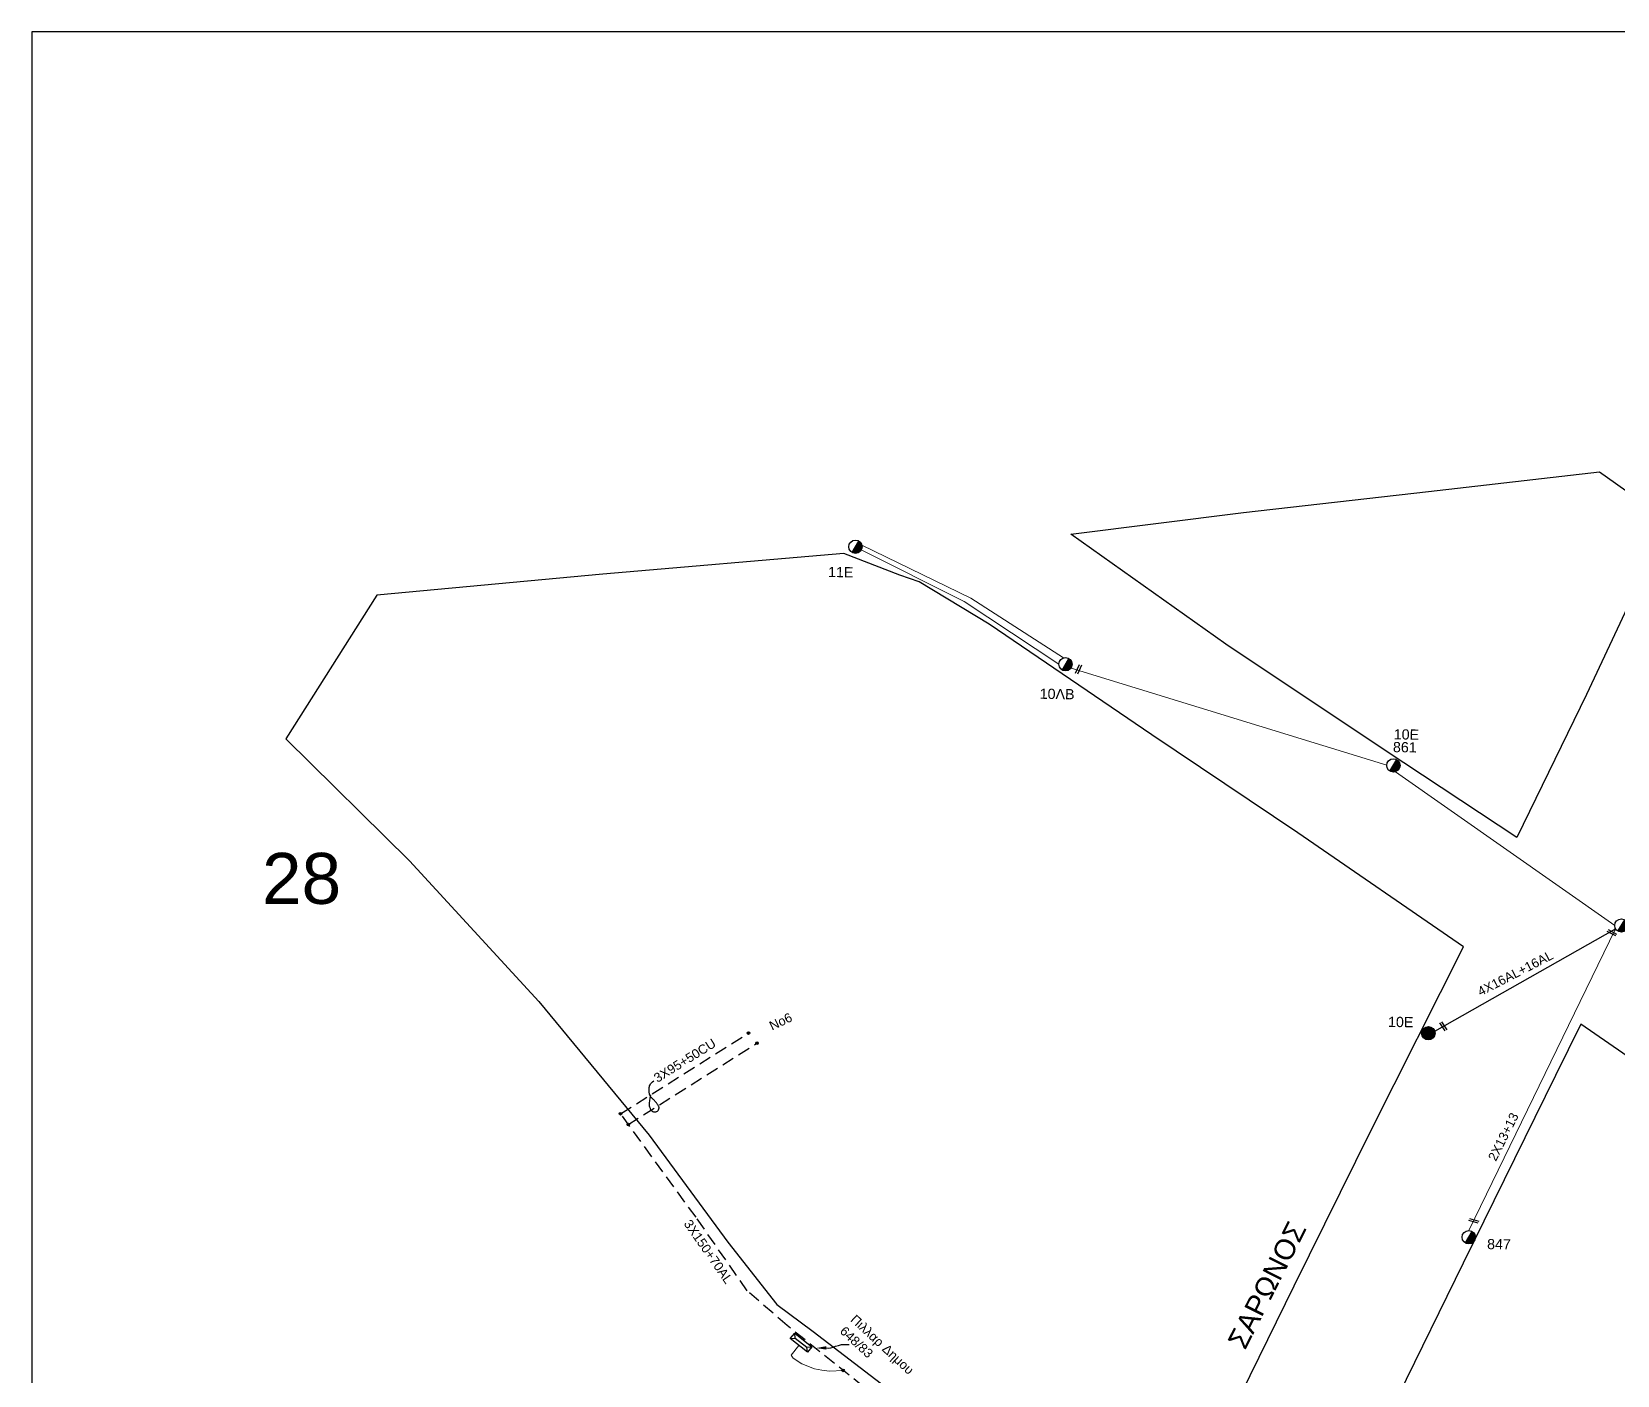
# Model space of a CAD drawing. Header units: millimetres. Extents: x 2875 to 4053, y 1200 to 1741.
# Drawn here: x 2883 to 3044.3, y 1604.5 to 1741.1 of the extents above; entities that cross this region are included whole.
import ezdxf

# ---------------------------------------------------------------- set-up
doc = ezdxf.new("R2010")
doc.units = ezdxf.units.MM
doc.linetypes.add('DASHED', pattern=[19.05, 12.7, -6.35])
doc.layers.add('Άγνωστα', color=7, linetype='Continuous', lineweight=5)
for name, color, linetype in [('Γυμνά εναέρια ΧΤ και ΦΟΠ (3Φ)   4x16+16AL', 7, 'Continuous'), ('Επιγραφές - Σχήματα', 7, 'Continuous'), ('Καλώδια ΧΤ   3x95+50CU', 7, 'DASHED'), ('Μηχανική τομή', 7, 'Continuous'), ('ΠΙΝΑΚΙΔΑ', 7, 'Continuous'), ('Στύλος Ξύλινος', 7, 'Continuous'), ('Στύλος Ξύλινος @ 1', 7, 'Continuous'), ('Στύλος ΦΜ', 7, 'Continuous'), ('Στύλος ΦΜ @ 1', 7, 'Continuous'), ('Συνδέσεις', 7, 'Continuous'), ('Υποσταθμός πόλεως', 7, 'Continuous'), ('Υπόβαθρο ΔΕΗ', 7, 'Continuous'), ('Υπόγεια καλώδια Δικτύου ΧΤ και Παρ. ΧΤ - 3X150+70 AL', 7, 'DASHED')]:
    doc.layers.add(name, color=color, linetype=linetype)
doc.styles.add('arial', font='ARIAL.TTF')
doc.styles.get("Standard").update_dxf_attribs({"font": 'ARIAL.TTF'})
doc.linetypes.add('SYN_LINE', pattern='A,0.5,-0.0001,["/\\/\\/\\/",Standard,S=0.1,R=0,X=0,Y=-0.05],-0.25', length=0.7501)

# ---------------------------------------------------------------- blocks, each defined once
blk = doc.blocks.new('ΥΠΑΡΧΩΝ ΤΣΙΜΕΝΤΕΝΙΟΣ ΣΤΥΛΟΣ')
at = {"layer": 'Στύλος ΦΜ'}
blk.add_hatch(color=256, dxfattribs=at).paths.add_polyline_path([(-1.29, -2.28, 0.574793), (2.62, 0, 0.268822), (1.3, 2.27)])
blk.add_line((-1.29, -2.28), (1.3, 2.27), dxfattribs=at)
blk.add_circle((0, 0), 2.62, dxfattribs=at)
at = {"layer": 'Στύλος ΦΜ', "flags": 4}
for tag, p in [('ΤΥΠΟΣ', (-4.91, 3.03)), ('ΑΡΙΘΜΟΣ', (-4.68, 8.05))]:
    blk.add_attdef(tag, p, '', height=4, dxfattribs=at)
blk = doc.blocks.new('ΥΠΑΡΧΩΝ ΞΥΛΙΝΟΣ ΣΤΥΛΟΣ')
at = {"layer": 'Στύλος Ξύλινος'}
h = blk.add_hatch(color=7, dxfattribs=at)
h.paths.add_polyline_path([(-2.62, 0, 0.270008), (-1.29, -2.28), (1.3, 2.27, 0.576266)])
h.paths.add_polyline_path([(-1.29, -2.28, 0.574793), (2.62, 0, 0.268822), (1.3, 2.27)])
at = {"layer": 'Στύλος Ξύλινος', "color": 7}
blk.add_line((-1.29, -2.28), (1.3, 2.27), dxfattribs=at)
blk.add_circle((0, 0), 2.62, dxfattribs=at)
at = {"layer": 'Στύλος Ξύλινος', "flags": 4}
for tag, p in [('ΑΡΙΘΜΟΣ', (-4.91, 8.6)), ('ΤΥΠΟΣ', (-4.85, 3.39))]:
    blk.add_attdef(tag, p, '', height=4, dxfattribs=at)
blk = doc.blocks.new('_ΣΥΝΔΕΣΗ')
at = {"layer": 'Συνδέσεις', "linetype": 'SYN_LINE', "ltscale": 40}
blk.add_hatch(color=256, dxfattribs=at).paths.add_polyline_path([(0.5, -0.01, 1), (-0.5, -0.01, 1)])
at = {"layer": 'Συνδέσεις'}
blk.add_circle((0, -0.01), 0.5, dxfattribs=at)
blk = doc.blocks.new('ΜΗΧΑΝΙΚΗ ΤΟΜΗ')
at = {"layer": 'Μηχανική τομή', "ltscale": 40}
for p, q in [((-1.89, 0.78), (1.89, 0.78)), ((1.89, 0), (-1.89, 0))]:
    blk.add_line(p, q, dxfattribs=at)
blk = doc.blocks.new('ΥΠΟΣΤΑΘΜΟΣ ΠΟΛΕΩΣ')
at = {"layer": 'Υποσταθμός πόλεως', "linetype": 'Continuous', "ltscale": 40}
blk.add_lwpolyline([(-8.6, 2.8), (8.6, 2.8), (8.6, -2.8), (-8.6, -2.8)], close=True, dxfattribs=at)
for points in [[(-5.8, 0), (-8.6, 2.8)], [(5.8, 0), (8.6, 2.8)], [(-8.6, -2.8), (-5.8, 0)], [(-5.8, 0), (5.8, 0)], [(8.6, -2.8), (5.8, 0)]]:
    blk.add_lwpolyline(points, dxfattribs=at)
at = {"layer": 'Υποσταθμός πόλεως', "linetype": 'SYN_LINE', "ltscale": 40, "flags": 1}
for tag, p in [('ΜΕΤΑΣΧΗΜΑΤΙΣΜΟΣ', (10.6, 2.4)), ('ΙΣΧΥΣ', (10.6, -0.4)), ('ΑΡΙΘΜΟΣ', (10.7, -3.1))]:
    blk.add_attdef(tag, p, '', height=1.8, dxfattribs=at)

msp = doc.modelspace()

# ---------------------------------------------------------------- linework, layer by layer
at = {"layer": 'Άγνωστα', "color": 6, "linetype": 'SYN_LINE', "ltscale": 10}
for points in [[(2967.399, 1688.429), (2977.843, 1683.184), (2977.843, 1683.184), (2977.843, 1683.184), (2977.843, 1683.184), (2987.485, 1676.808)], [(2967.464, 1688.893), (2978.527, 1683.504), (2978.527, 1683.504), (2978.527, 1683.504), (2978.527, 1683.504), (2987.962, 1677.445)]]:
    msp.add_lwpolyline(points, dxfattribs=at)
at = {"layer": 'Άγνωστα', "color": 6}
for points in [[(2988.724, 1676.417), (3020.821, 1666.525)], [(3021.71, 1665.869), (3044.007, 1650.244)], [(3029.181, 1619.211), (3044.095, 1649.898)]]:
    msp.add_lwpolyline(points, dxfattribs=at)
at = {"layer": 'Άγνωστα', "color": 1}
msp.add_lwpolyline([(2961.047, 1607.531), (2960.284, 1606.526), (2960.474, 1606.228), (2961.355, 1605.644), (2962.639, 1605.14), (2963.382, 1605.018), (2964.159, 1604.92), (2965.567, 1604.985)], dxfattribs=at)
at = {"layer": 'Γυμνά εναέρια ΧΤ και ΦΟΠ (3Φ)   4x16+16AL', "color": 6}
msp.add_lwpolyline([(3025.705, 1639.475), (3044.095, 1649.898)], dxfattribs=at)
at = {"layer": 'Επιγραφές - Σχήματα'}
for points in [[(2945.967, 1633.013), (2945.902, 1632.683), (2945.861, 1632.415), (2945.839, 1632.199), (2945.833, 1632.029), (2945.841, 1631.896), (2945.859, 1631.792), (2945.885, 1631.71), (2945.914, 1631.642), (2945.945, 1631.581), (2945.977, 1631.526), (2946.011, 1631.477), (2946.046, 1631.434), (2946.084, 1631.396), (2946.124, 1631.363), (2946.166, 1631.336), (2946.212, 1631.314), (2946.26, 1631.297), (2946.31, 1631.285), (2946.362, 1631.279), (2946.415, 1631.278), (2946.468, 1631.283), (2946.519, 1631.294), (2946.569, 1631.311), (2946.617, 1631.333), (2946.661, 1631.362), (2946.702, 1631.395), (2946.738, 1631.434), (2946.769, 1631.476), (2946.794, 1631.522), (2946.814, 1631.569), (2946.827, 1631.619), (2946.833, 1631.669), (2946.831, 1631.72), (2946.823, 1631.77), (2946.808, 1631.822), (2946.787, 1631.873), (2946.76, 1631.926), (2946.728, 1631.979), (2946.692, 1632.033), (2946.652, 1632.089), (2946.608, 1632.145), (2946.561, 1632.203), (2946.512, 1632.261), (2946.461, 1632.319), (2946.409, 1632.376), (2946.356, 1632.433), (2946.302, 1632.489), (2946.249, 1632.544), (2946.196, 1632.596), (2946.145, 1632.648), (2946.095, 1632.7), (2946.048, 1632.753), (2946.005, 1632.808), (2945.965, 1632.866), (2945.93, 1632.928), (2945.9, 1632.995), (2945.876, 1633.068), (2945.857, 1633.146), (2945.843, 1633.228), (2945.834, 1633.314), (2945.829, 1633.402), (2945.827, 1633.492), (2945.829, 1633.583), (2945.833, 1633.674), (2945.84, 1633.764), (2945.854, 1633.855), (2945.878, 1633.946), (2945.916, 1634.038), (2945.972, 1634.132), (2946.051, 1634.228), (2946.157, 1634.327), (2946.293, 1634.43)], [(2963.841, 1607.281), (2964.069, 1607.26), (2964.296, 1607.295), (2964.532, 1607.365), (2964.785, 1607.454), (2965.065, 1607.542), (2965.381, 1607.611), (2965.743, 1607.643), (2966.159, 1607.619)]]:
    msp.add_lwpolyline(points, dxfattribs=at)
msp.add_solid([(2963.844, 1607.108), (2962.805, 1607.264), (2963.838, 1607.454)], dxfattribs=at)
at = {"layer": 'Καλώδια ΧΤ   3x95+50CU', "color": 1, "ltscale": 0.1}
for points in [[(2942.916, 1631.089), (2955.923, 1639.293)], [(2943.649, 1629.957), (2956.787, 1638.268)]]:
    msp.add_lwpolyline(points, dxfattribs=at)
at = {"layer": 'ΠΙΝΑΚΙΔΑ'}
msp.add_lwpolyline([(2883.045, 1200.853), (3942.226, 1200.46), (3942.226, 1741.119), (2883.045, 1741.119)], close=True, dxfattribs=at)
at = {"layer": 'Υπόβαθρο ΔΕΗ'}
msp.add_lwpolyline([(2988.705, 1690.037), (3006.256, 1692.237), (3025.069, 1694.373), (3042.471, 1696.364), (3049.434, 1691.428), (3041.137, 1673.732), (3034.069, 1659.177), (3020.656, 1668.032), (3004.482, 1678.837), (2988.705, 1690.037)], dxfattribs=at)
at = {"layer": 'Υπόβαθρο ΔΕΗ', "ltscale": 0.1}
for points in [[(3006.073, 1602.675), (3011.414, 1613.59), (3019.242, 1629.414), (3028.622, 1648.051), (3011.77, 1659.643), (2996.95, 1669.611), (2980.4, 1680.859), (2973.287, 1685.171), (2971.323, 1685.87), (2965.618, 1688.058), (2941.125, 1685.956), (2918.141, 1683.82)], [(2918.141, 1683.82), (2908.898, 1669.2), (2921.468, 1656.797), (2934.623, 1642.52), (2945.84, 1628.916), (2953.813, 1618.032), (2958.824, 1611.702), (2962.495, 1608.945), (2969.898, 1603.294)], [(3093.916, 1508.988), (3112.582, 1502.091), (3125.79, 1581.814), (3097.75, 1601.107), (3062.466, 1625.096), (3040.576, 1640.19), (3037.999, 1634.972), (3028.609, 1615.9), (3021.982, 1602.403), (2993.956, 1545.925), (3024.252, 1534.73)]]:
    msp.add_lwpolyline(points, dxfattribs=at)
at = {"layer": 'Υπόγεια καλώδια Δικτύου ΧΤ και Παρ. ΧΤ - 3X150+70 AL', "color": 1, "ltscale": 0.1}
msp.add_lwpolyline([(2989.153, 1574.53), (2984.836, 1574.484), (2980.139, 1586.681), (2974.558, 1595.372), (2972.683, 1598.528), (2970.857, 1600.653), (2967.637, 1603.332), (2959.855, 1609.545), (2955.798, 1613.096), (2950.592, 1620.569), (2942.916, 1631.089)], dxfattribs=at)

# ---------------------------------------------------------------- block references
at = {"layer": 'Μηχανική τομή'}
for p, xscale, yscale, zscale, rotation in [((2989.389, 1676.328), 0.2590415103701386, 0.2590415103701386, 0.2590415103701386, 245.972913182606), ((3043.771, 1649.586), 0.2590415103701938, 0.2590415103701938, 0.2590415103701938, 152.4429422306251), ((3026.511, 1639.915), 0.2590415103702644, 0.2590415103702644, 0.2590415103702644, 303.6570897652653), ((3029.648, 1620.102), 0.2590415103702063, 0.2590415103702063, 0.2590415103702063, 344.3850919096209)]:
    msp.add_blockref('ΜΗΧΑΝΙΚΗ ΤΟΜΗ', p, dxfattribs=dict(at, xscale=xscale, yscale=yscale, zscale=zscale, rotation=rotation))
at = {"layer": 'Στύλος Ξύλινος @ 1', "ltscale": 40}
ref = msp.add_blockref('ΥΠΑΡΧΩΝ ΞΥΛΙΝΟΣ ΣΤΥΛΟΣ', (3025.056, 1639.279), dxfattribs=dict(at, xscale=0.2590415103700448, yscale=0.2590415103700448, zscale=0.2590415103700448, rotation=359.0199368875902))
ref.add_attrib('ΤΥΠΟΣ', '10E', (3020.95, 1639.926), dxfattribs={"layer": 'Στύλος Ξύλινος', "height": 1.0362, "rotation": 359.01994, "flags": 4})
at = {"layer": 'Στύλος ΦΜ @ 1', "ltscale": 40}
ref = msp.add_blockref('ΥΠΑΡΧΩΝ ΤΣΙΜΕΝΤΕΝΙΟΣ ΣΤΥΛΟΣ', (2966.801, 1688.749), dxfattribs=dict(at, xscale=0.2590415103700448, yscale=0.2590415103700448, zscale=0.2590415103700448, rotation=359.0199368875902))
ref.add_attrib('ΤΥΠΟΣ', '11E', (2964.012, 1685.672), dxfattribs={"layer": 'Στύλος ΦΜ', "height": 1.0362, "rotation": 359.01994, "flags": 4})
ref = msp.add_blockref('ΥΠΑΡΧΩΝ ΤΣΙΜΕΝΤΕΝΙΟΣ ΣΤΥΛΟΣ', (2988.162, 1676.797), dxfattribs=dict(at, xscale=0.2590415103700448, yscale=0.2590415103700448, zscale=0.2590415103700448, rotation=359.0199368875902))
ref.add_attrib('ΤΥΠΟΣ', '10ΛΒ', (2985.53, 1673.289), dxfattribs={"layer": 'Στύλος ΦΜ', "height": 1.0362, "rotation": 359.01994, "flags": 4})
ref = msp.add_blockref('ΥΠΑΡΧΩΝ ΤΣΙΜΕΝΤΕΝΙΟΣ ΣΤΥΛΟΣ', (3021.499, 1666.514), dxfattribs=dict(at, xscale=0.2590415103700448, yscale=0.2590415103700448, zscale=0.2590415103700448, rotation=359.0199368875902))
ref.add_attrib('ΤΥΠΟΣ', '861', (3021.451, 1667.864), dxfattribs={"layer": 'Στύλος ΦΜ', "height": 1.0362, "rotation": 359.01994, "flags": 4})
ref.add_attrib('ΑΡΙΘΜΟΣ', '10E', (3021.534, 1669.165), dxfattribs={"layer": 'Στύλος ΦΜ', "height": 1.0362, "rotation": 359.01994, "flags": 4})
ref = msp.add_blockref('ΥΠΑΡΧΩΝ ΤΣΙΜΕΝΤΕΝΙΟΣ ΣΤΥΛΟΣ', (3044.684, 1650.233), dxfattribs=dict(at, xscale=0.2590415103700448, yscale=0.2590415103700448, zscale=0.2590415103700448, rotation=359.0199368875902))
ref.add_attrib('ΤΥΠΟΣ', '695', (3047.021, 1650.191), dxfattribs={"layer": 'Στύλος ΦΜ', "height": 1.0362, "rotation": 359.01994, "flags": 4})
ref.add_attrib('ΑΡΙΘΜΟΣ', '11M', (3047.105, 1651.492), dxfattribs={"layer": 'Στύλος ΦΜ', "height": 1.0362, "rotation": 359.01994, "flags": 4})
ref = msp.add_blockref('ΥΠΑΡΧΩΝ ΤΣΙΜΕΝΤΕΝΙΟΣ ΣΤΥΛΟΣ', (3029.17, 1618.533), dxfattribs=dict(at, xscale=0.2590415103700448, yscale=0.2590415103700448, zscale=0.2590415103700448, rotation=359.0199368875902))
ref.add_attrib('ΤΥΠΟΣ', '847', (3031.024, 1617.326), dxfattribs={"layer": 'Στύλος ΦΜ', "height": 1.0362, "rotation": 359.01994, "flags": 4})
at = {"layer": 'Συνδέσεις', "xscale": 0.2590415103700448, "yscale": 0.2590415103700448, "zscale": 0.2590415103700448, "rotation": 359.0199368875902}
for p in [(2955.924, 1639.296), (2956.788, 1638.271), (2942.917, 1631.092), (2943.714, 1630), (2965.547, 1604.995)]:
    msp.add_blockref('_ΣΥΝΔΕΣΗ', p, dxfattribs=at)
at = {"layer": 'Υποσταθμός πόλεως', "xscale": 0.1295207551850246, "yscale": 0.1295207551850246, "zscale": 0.1295207551850246, "rotation": 321.3421919536003}
msp.add_blockref('ΥΠΟΣΤΑΘΜΟΣ ΠΟΛΕΩΣ', (2961.274, 1607.816), dxfattribs=at)

# ---------------------------------------------------------------- texts
at = {"layer": 'Άγνωστα', "color": 7, "insert": (3031.087, 1626.612), "char_height": 0.9325, "width": 87.23055, "attachment_point": 1, "rotation": 63.43254}
msp.add_mtext('2X13+13', dxfattribs=at)
at = {"layer": 'Γυμνά εναέρια ΧΤ και ΦΟΠ (3Φ)   4x16+16AL', "color": 7, "insert": (3029.936, 1643.856), "char_height": 0.93255, "width": 87.23055, "attachment_point": 1, "rotation": 27.34289}
msp.add_mtext('4X16AL+16AL', dxfattribs=at)
at = {"layer": 'Επιγραφές - Σχήματα', "insert": (2957.922, 1640.379), "char_height": 0.9325, "width": 87.23055, "attachment_point": 1, "rotation": 25.45669, "style": 'arial'}
msp.add_mtext('No6', dxfattribs=at)
at = {"layer": 'Επιγραφές - Σχήματα', "insert": (3004.576, 1607.926), "char_height": 2.0723, "width": 15.54428, "attachment_point": 1, "rotation": 63.17344}
msp.add_mtext('ΣΑΡΩΝΟΣ', dxfattribs=at)
at = {"layer": 'Επιγραφές - Σχήματα', "ltscale": 40, "char_height": 0.93255, "width": 48.72343, "attachment_point": 1, "rotation": 317.11819, "style": 'arial'}
for s, insert in [('Πιλλαρ Δημου', (2966.855, 1610.743)), ('{\\fArial|b0|i0|c161|p34;648/83}', (2965.776, 1609.566))]:
    msp.add_mtext(s, dxfattribs=dict(at, insert=insert))
at = {"layer": 'Καλώδια ΧΤ   3x95+50CU', "color": 7, "insert": (2946.178, 1635.012), "char_height": 0.9325, "width": 87.23055, "attachment_point": 1, "rotation": 31.9802}
msp.add_mtext('3X95+50CU', dxfattribs=at)
at = {"layer": 'ΠΙΝΑΚΙΔΑ', "insert": (2906.46, 1657.614), "char_height": 5.1808, "width": 22.35105, "attachment_point": 1, "rotation": 0}
msp.add_mtext('28', dxfattribs=at)
at = {"layer": 'Υπόγεια καλώδια Δικτύου ΧΤ και Παρ. ΧΤ - 3X150+70 AL', "color": 7, "insert": (2950.066, 1620.439), "char_height": 0.9325, "width": 87.23055, "attachment_point": 1, "rotation": 304.90621}
msp.add_mtext('3X150+70AL', dxfattribs=at)

doc.saveas('drawing.dxf')
